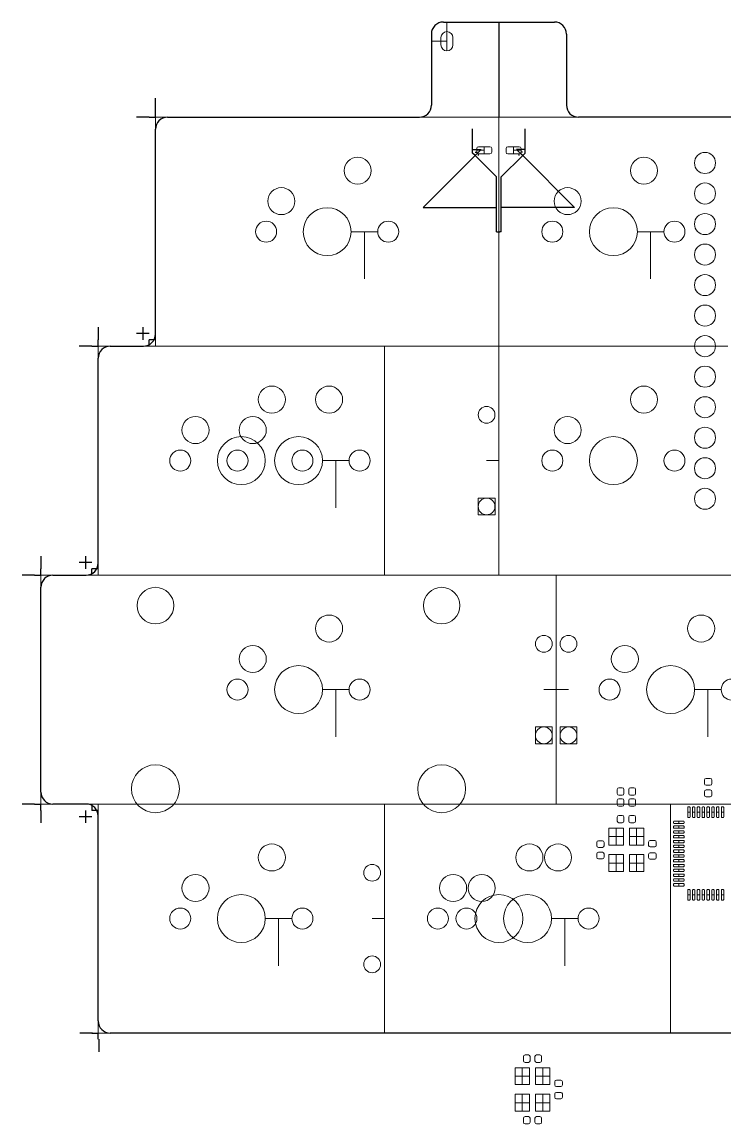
# Model space of a CAD drawing. Header units: millimetres. Extents: x -25 to 137, y -84 to 17.
# Drawn here: x -25.4 to 33.1, y -74.2 to 17.4 of the extents above; entities that cross this region are included whole.
import ezdxf

# ---------------------------------------------------------------- set-up
doc = ezdxf.new("R2010")
doc.units = ezdxf.units.MM
doc.layers.add('coponent footprints', color=7, linetype='Continuous', lineweight=5, true_color=0x000000)
doc.layers.add('edge cuts', color=2, linetype='Continuous', lineweight=25, true_color=0xffff00)
doc.layers.add('helplines', color=4, linetype='Continuous', true_color=0x00ffff)

msp = doc.modelspace()

# ---------------------------------------------------------------- linework, layer by layer
at = {"layer": 'coponent footprints'}
for p, q in [((9.967, 16.645), (9.967, 17.442)), ((9.967, 15.045), (9.967, 16.645)), ((9.967, 16.645), (9.967, 16.645)), ((9.467, 15.845), (8.67, 15.845)), ((9.467, 15.545), (9.467, 16.145)), ((9.467, 15.845), (9.967, 15.845)), ((10.467, 15.545), (10.467, 16.145)), ((9.967, 15.045), (9.967, 15.045)), ((-14.287, -9.525), (-14.287, 9.525)), ((33.338, 9.525), (-14.287, 9.525)), ((14.287, -9.525), (14.287, 9.525)), ((12.445, 6.622), (12.445, 6.922)), ((12.445, 6.772), (13.07, 6.772)), ((12.595, 7.072), (13.545, 7.072)), ((12.595, 6.472), (13.545, 6.472)), ((13.07, 6.472), (13.07, 7.072)), ((13.695, 6.622), (13.695, 6.922)), ((14.88, 6.622), (14.88, 6.922)), ((15.98, 7.072), (15.03, 7.072)), ((15.98, 6.472), (15.03, 6.472)), ((15.505, 6.472), (15.505, 7.072)), ((16.13, 6.772), (15.505, 6.772)), ((16.13, 6.622), (16.13, 6.922)), ((4.205, 0), (1.994, 0)), ((3.099, 0), (3.099, -3.933)), ((28.018, 0), (25.806, 0)), ((26.912, 0), (26.912, -3.933)), ((-19.05, -28.575), (-19.05, -9.525)), ((-19.05, -28.575), (-19.05, -9.525)), ((-19.05, -9.525), (33.338, -9.525)), ((-19.05, -9.525), (4.763, -9.525)), ((4.763, -28.575), (4.763, -9.525)), ((14.287, -9.525), (14.287, -28.575)), ((1.824, -19.05), (-0.387, -19.05)), ((0.718, -19.05), (0.718, -22.983)), ((13.264, -19.05), (14.287, -19.05)), ((12.566, -22.161), (12.566, -23.558)), ((12.566, -22.161), (13.963, -22.161)), ((13.963, -22.161), (13.963, -23.558)), ((12.566, -23.558), (13.963, -23.558)), ((-23.812, -28.575), (-23.812, -47.625)), ((-23.812, -28.575), (38.1, -28.575)), ((-19.05, -28.575), (4.763, -28.575)), ((19.05, -47.625), (19.05, -28.575)), ((1.824, -38.1), (-0.387, -38.1)), ((0.718, -38.1), (0.718, -42.033)), ((18.027, -38.1), (19.05, -38.1)), ((19.05, -38.1), (20.074, -38.1)), ((32.78, -38.1), (30.569, -38.1)), ((31.674, -38.1), (31.674, -42.033)), ((18.725, -41.211), (17.328, -41.211)), ((17.328, -42.608), (17.328, -41.211)), ((18.725, -42.608), (18.725, -41.211)), ((20.772, -41.211), (19.375, -41.211)), ((19.375, -42.608), (19.375, -41.211)), ((20.772, -42.608), (20.772, -41.211)), ((18.725, -42.608), (17.328, -42.608)), ((20.772, -42.608), (19.375, -42.608)), ((31.385, -45.915), (31.385, -45.635)), ((31.525, -45.495), (31.865, -45.495)), ((32.005, -45.915), (32.005, -45.635)), ((24.134, -46.745), (24.134, -46.405)), ((24.134, -46.745), (24.134, -46.405)), ((24.554, -46.265), (24.274, -46.265)), ((24.554, -46.265), (24.274, -46.265)), ((24.694, -46.745), (24.694, -46.405)), ((24.694, -46.745), (24.694, -46.405)), ((25.094, -46.405), (25.094, -46.745)), ((25.094, -46.405), (25.094, -46.745)), ((25.234, -46.265), (25.514, -46.265)), ((25.234, -46.265), (25.514, -46.265)), ((25.654, -46.405), (25.654, -46.745)), ((25.654, -46.405), (25.654, -46.745)), ((31.385, -46.595), (31.385, -46.875)), ((31.525, -46.055), (31.865, -46.055)), ((31.865, -46.455), (31.525, -46.455)), ((32.005, -46.595), (32.005, -46.875)), ((-23.812, -47.625), (38.1, -47.625)), ((-19.05, -66.675), (-19.05, -47.625)), ((4.763, -66.675), (4.763, -47.625)), ((4.763, -47.625), (23.813, -47.625)), ((4.763, -66.675), (4.763, -47.625)), ((4.763, -47.625), (23.813, -47.625)), ((4.763, -66.675), (4.763, -47.625)), ((24.134, -47.665), (24.134, -47.325)), ((24.554, -46.885), (24.274, -46.885)), ((24.554, -46.885), (24.274, -46.885)), ((24.554, -47.185), (24.274, -47.185)), ((24.694, -47.665), (24.694, -47.325)), ((25.094, -47.325), (25.094, -47.665)), ((25.234, -46.885), (25.514, -46.885)), ((25.234, -46.885), (25.514, -46.885)), ((25.234, -47.185), (25.514, -47.185)), ((25.654, -47.325), (25.654, -47.665)), ((28.575, -66.675), (28.575, -47.625)), ((31.865, -47.015), (31.525, -47.015)), ((24.554, -47.805), (24.274, -47.805)), ((24.554, -48.565), (24.274, -48.565)), ((25.234, -47.805), (25.514, -47.805)), ((25.234, -48.565), (25.514, -48.565)), ((29.995, -47.92), (29.995, -48.695)), ((30.195, -48.307), (29.995, -48.307)), ((30.145, -47.87), (30.045, -47.87)), ((30.195, -47.92), (30.195, -48.695)), ((30.395, -47.92), (30.395, -48.695)), ((30.595, -48.307), (30.395, -48.307)), ((30.545, -47.87), (30.445, -47.87)), ((30.595, -47.92), (30.595, -48.695)), ((30.795, -47.92), (30.795, -48.695)), ((30.995, -48.307), (30.795, -48.307)), ((30.945, -47.87), (30.845, -47.87)), ((30.995, -47.92), (30.995, -48.695)), ((31.195, -47.92), (31.195, -48.695)), ((31.395, -48.307), (31.195, -48.307)), ((31.345, -47.87), (31.245, -47.87)), ((31.395, -47.92), (31.395, -48.695)), ((31.595, -47.92), (31.595, -48.695)), ((31.795, -48.307), (31.595, -48.307)), ((31.745, -47.87), (31.645, -47.87)), ((31.795, -47.92), (31.795, -48.695)), ((31.995, -47.92), (31.995, -48.695)), ((32.195, -48.307), (31.995, -48.307)), ((32.145, -47.87), (32.045, -47.87)), ((32.195, -47.92), (32.195, -48.695)), ((32.395, -47.92), (32.395, -48.695)), ((32.595, -48.307), (32.395, -48.307)), ((32.545, -47.87), (32.445, -47.87)), ((32.595, -47.92), (32.595, -48.695)), ((32.795, -47.92), (32.795, -48.695)), ((32.995, -48.307), (32.795, -48.307)), ((32.945, -47.87), (32.845, -47.87)), ((32.995, -47.92), (32.995, -48.695)), ((24.134, -49.045), (24.134, -48.705)), ((24.554, -49.185), (24.274, -49.185)), ((24.694, -49.045), (24.694, -48.705)), ((25.094, -48.705), (25.094, -49.045)), ((25.234, -49.185), (25.514, -49.185)), ((25.654, -48.705), (25.654, -49.045)), ((28.82, -49.095), (28.82, -49.195)), ((28.82, -49.495), (28.82, -49.595)), ((28.87, -49.045), (29.645, -49.045)), ((28.87, -49.245), (29.645, -49.245)), ((28.87, -49.445), (29.645, -49.445)), ((29.257, -49.045), (29.257, -49.245)), ((29.257, -49.445), (29.257, -49.645)), ((29.695, -49.095), (29.695, -49.195)), ((29.695, -49.495), (29.695, -49.595)), ((30.145, -48.745), (30.045, -48.745)), ((30.545, -48.745), (30.445, -48.745)), ((30.945, -48.745), (30.845, -48.745)), ((31.345, -48.745), (31.245, -48.745)), ((31.745, -48.745), (31.645, -48.745)), ((32.145, -48.745), (32.045, -48.745)), ((32.545, -48.745), (32.445, -48.745)), ((32.945, -48.745), (32.845, -48.745)), ((23.444, -51.035), (23.444, -49.635)), ((23.444, -49.635), (24.644, -49.635)), ((23.444, -50.335), (24.644, -50.335)), ((24.044, -51.035), (24.044, -49.635)), ((24.644, -51.035), (24.644, -49.635)), ((25.144, -51.035), (25.144, -49.635)), ((25.144, -49.635), (26.344, -49.635)), ((25.144, -50.335), (26.344, -50.335)), ((25.744, -51.035), (25.744, -49.635)), ((26.344, -51.035), (26.344, -49.635)), ((28.82, -49.895), (28.82, -49.995)), ((28.82, -50.295), (28.82, -50.395)), ((28.87, -49.645), (29.645, -49.645)), ((28.87, -49.845), (29.645, -49.845)), ((28.87, -50.045), (29.645, -50.045)), ((28.87, -50.245), (29.645, -50.245)), ((29.257, -49.845), (29.257, -50.045)), ((29.257, -50.245), (29.257, -50.445)), ((29.695, -49.895), (29.695, -49.995)), ((29.695, -50.295), (29.695, -50.395)), ((22.424, -51.095), (22.424, -50.815)), ((22.564, -50.675), (22.904, -50.675)), ((22.564, -51.235), (22.904, -51.235)), ((23.044, -51.095), (23.044, -50.815)), ((23.444, -51.035), (24.644, -51.035)), ((25.144, -51.035), (26.344, -51.035)), ((26.744, -50.79), (26.744, -51.06)), ((27.249, -50.655), (26.879, -50.655)), ((27.249, -51.195), (26.879, -51.195)), ((27.384, -50.79), (27.384, -51.06)), ((28.82, -50.695), (28.82, -50.795)), ((28.82, -51.095), (28.82, -51.195)), ((28.87, -50.445), (29.645, -50.445)), ((28.87, -50.645), (29.645, -50.645)), ((28.87, -50.845), (29.645, -50.845)), ((28.87, -51.045), (29.645, -51.045)), ((28.87, -51.245), (29.645, -51.245)), ((29.257, -50.645), (29.257, -50.845)), ((29.257, -51.045), (29.257, -51.245)), ((29.695, -50.695), (29.695, -50.795)), ((29.695, -51.095), (29.695, -51.195)), ((22.424, -51.775), (22.424, -52.055)), ((22.904, -51.635), (22.564, -51.635)), ((22.904, -52.195), (22.564, -52.195)), ((23.044, -51.775), (23.044, -52.055)), ((23.444, -53.235), (23.444, -51.835)), ((23.444, -51.835), (24.644, -51.835)), ((24.044, -53.235), (24.044, -51.835)), ((24.644, -53.235), (24.644, -51.835)), ((25.144, -53.235), (25.144, -51.835)), ((25.144, -51.835), (26.344, -51.835)), ((25.744, -53.235), (25.744, -51.835)), ((26.344, -53.235), (26.344, -51.835)), ((26.744, -52.08), (26.744, -51.81)), ((26.879, -51.675), (27.249, -51.675)), ((26.879, -52.215), (27.249, -52.215)), ((27.384, -52.08), (27.384, -51.81)), ((28.82, -51.495), (28.82, -51.595)), ((28.82, -51.895), (28.82, -51.995)), ((28.87, -51.445), (29.645, -51.445)), ((28.87, -51.645), (29.645, -51.645)), ((28.87, -51.845), (29.645, -51.845)), ((28.87, -52.045), (29.645, -52.045)), ((28.87, -52.245), (29.645, -52.245)), ((29.257, -51.445), (29.257, -51.645)), ((29.257, -51.845), (29.257, -52.045)), ((29.257, -52.245), (29.257, -52.445)), ((29.695, -51.495), (29.695, -51.595)), ((29.695, -51.895), (29.695, -51.995)), ((23.444, -52.535), (24.644, -52.535)), ((25.144, -52.535), (26.344, -52.535)), ((28.82, -52.295), (28.82, -52.395)), ((28.82, -52.695), (28.82, -52.795)), ((28.82, -53.095), (28.82, -53.195)), ((28.87, -52.445), (29.645, -52.445)), ((28.87, -52.645), (29.645, -52.645)), ((28.87, -52.845), (29.645, -52.845)), ((28.87, -53.045), (29.645, -53.045)), ((29.257, -52.645), (29.257, -52.845)), ((29.257, -53.045), (29.257, -53.245)), ((29.695, -52.295), (29.695, -52.395)), ((29.695, -52.695), (29.695, -52.795)), ((29.695, -53.095), (29.695, -53.195)), ((23.444, -53.235), (24.644, -53.235)), ((25.144, -53.235), (26.344, -53.235)), ((28.82, -53.495), (28.82, -53.595)), ((28.82, -53.895), (28.82, -53.995)), ((28.87, -53.245), (29.645, -53.245)), ((28.87, -53.445), (29.645, -53.445)), ((28.87, -53.645), (29.645, -53.645)), ((28.87, -53.845), (29.645, -53.845)), ((28.87, -54.045), (29.645, -54.045)), ((29.257, -53.845), (29.257, -54.045)), ((29.257, -53.445), (29.257, -53.645)), ((29.695, -53.495), (29.695, -53.595)), ((29.695, -53.895), (29.695, -53.995)), ((28.82, -54.295), (28.82, -54.395)), ((28.87, -54.245), (29.645, -54.245)), ((28.87, -54.445), (29.645, -54.445)), ((29.257, -54.245), (29.257, -54.445)), ((29.695, -54.295), (29.695, -54.395)), ((29.995, -55.57), (29.995, -54.795)), ((30.045, -54.745), (30.145, -54.745)), ((30.195, -55.57), (30.195, -54.795)), ((30.395, -55.57), (30.395, -54.795)), ((30.445, -54.745), (30.545, -54.745)), ((30.595, -55.57), (30.595, -54.795)), ((30.795, -55.57), (30.795, -54.795)), ((30.845, -54.745), (30.945, -54.745)), ((30.995, -55.57), (30.995, -54.795)), ((31.195, -55.57), (31.195, -54.795)), ((31.245, -54.745), (31.345, -54.745)), ((31.395, -55.57), (31.395, -54.795)), ((31.595, -55.57), (31.595, -54.795)), ((31.645, -54.745), (31.745, -54.745)), ((31.795, -55.57), (31.795, -54.795)), ((31.995, -55.57), (31.995, -54.795)), ((32.045, -54.745), (32.145, -54.745)), ((32.195, -55.57), (32.195, -54.795)), ((32.395, -55.57), (32.395, -54.795)), ((32.445, -54.745), (32.545, -54.745)), ((32.595, -55.57), (32.595, -54.795)), ((32.795, -55.57), (32.795, -54.795)), ((32.845, -54.745), (32.945, -54.745)), ((32.995, -55.57), (32.995, -54.795)), ((29.995, -55.182), (30.195, -55.182)), ((30.045, -55.62), (30.145, -55.62)), ((30.395, -55.182), (30.595, -55.182)), ((30.445, -55.62), (30.545, -55.62)), ((30.795, -55.182), (30.995, -55.182)), ((30.845, -55.62), (30.945, -55.62)), ((31.195, -55.182), (31.395, -55.182)), ((31.245, -55.62), (31.345, -55.62)), ((31.595, -55.182), (31.795, -55.182)), ((31.645, -55.62), (31.745, -55.62)), ((31.995, -55.182), (32.195, -55.182)), ((32.045, -55.62), (32.145, -55.62)), ((32.395, -55.182), (32.595, -55.182)), ((32.445, -55.62), (32.545, -55.62)), ((32.795, -55.182), (32.995, -55.182)), ((32.845, -55.62), (32.945, -55.62)), ((-2.939, -57.15), (-5.15, -57.15)), ((-4.044, -57.15), (-4.044, -61.083)), ((3.739, -57.15), (4.763, -57.15)), ((20.874, -57.15), (18.663, -57.15)), ((19.768, -57.15), (19.768, -61.083)), ((-19.05, -66.675), (4.763, -66.675)), ((4.763, -66.675), (36.44, -66.675)), ((4.763, -66.675), (23.813, -66.675)), ((4.763, -66.675), (23.813, -66.675)), ((16.325, -68.983), (16.325, -68.643)), ((16.745, -68.503), (16.465, -68.503)), ((16.885, -68.983), (16.885, -68.643)), ((17.285, -68.643), (17.285, -68.983)), ((17.425, -68.503), (17.705, -68.503)), ((17.845, -68.643), (17.845, -68.983)), ((15.635, -70.973), (15.635, -69.573)), ((15.635, -69.573), (16.835, -69.573)), ((16.235, -70.973), (16.235, -69.573)), ((16.745, -69.123), (16.465, -69.123)), ((16.835, -70.973), (16.835, -69.573)), ((17.335, -70.973), (17.335, -69.573)), ((17.335, -69.573), (18.535, -69.573)), ((17.425, -69.123), (17.705, -69.123)), ((17.935, -70.973), (17.935, -69.573)), ((18.535, -70.973), (18.535, -69.573)), ((15.635, -70.273), (16.835, -70.273)), ((17.335, -70.273), (18.535, -70.273)), ((19.44, -70.593), (19.07, -70.593)), ((15.635, -70.973), (16.835, -70.973)), ((17.335, -70.973), (18.535, -70.973)), ((18.935, -70.728), (18.935, -70.998)), ((19.44, -71.133), (19.07, -71.133)), ((19.575, -70.728), (19.575, -70.998)), ((15.635, -73.173), (15.635, -71.773)), ((15.635, -71.773), (16.835, -71.773)), ((16.235, -73.173), (16.235, -71.773)), ((16.835, -73.173), (16.835, -71.773)), ((17.335, -73.173), (17.335, -71.773)), ((17.335, -71.773), (18.535, -71.773)), ((17.935, -73.173), (17.935, -71.773)), ((18.535, -73.173), (18.535, -71.773)), ((18.935, -72.018), (18.935, -71.748)), ((19.07, -71.613), (19.44, -71.613)), ((19.07, -72.153), (19.44, -72.153)), ((19.575, -72.018), (19.575, -71.748)), ((15.635, -72.473), (16.835, -72.473)), ((15.635, -73.173), (16.835, -73.173)), ((17.335, -72.473), (18.535, -72.473)), ((17.335, -73.173), (18.535, -73.173)), ((16.325, -74.103), (16.325, -73.763)), ((16.745, -73.623), (16.465, -73.623)), ((16.745, -74.243), (16.465, -74.243)), ((16.885, -74.103), (16.885, -73.763)), ((17.285, -73.763), (17.285, -74.103)), ((17.425, -73.623), (17.705, -73.623)), ((17.425, -74.243), (17.705, -74.243)), ((17.845, -73.763), (17.845, -74.103))]:
    msp.add_line(p, q, dxfattribs=at)
for centre, radius in [((31.433, 5.715), 0.876), ((2.54, 5.08), 1.125), ((26.352, 5.08), 1.125), ((31.433, 3.175), 0.876), ((-3.81, 2.54), 1.125), ((20.003, 2.54), 1.125), ((0, 0), 1.994), ((23.813, 0), 1.994), ((31.433, 0.635), 0.876), ((-5.08, 0), 0.875), ((5.08, 0), 0.875), ((18.733, 0), 0.875), ((28.893, 0), 0.875), ((31.433, -1.905), 0.876), ((31.433, -4.445), 0.876), ((31.433, -6.985), 0.876), ((31.433, -9.525), 0.876), ((31.433, -12.065), 0.876), ((-4.604, -13.97), 1.125), ((0.159, -13.97), 1.125), ((26.352, -13.97), 1.125), ((31.433, -14.605), 0.876), ((13.264, -15.24), 0.698), ((-10.954, -16.51), 1.125), ((-6.191, -16.51), 1.125), ((20.003, -16.51), 1.125), ((31.433, -17.145), 0.876), ((-7.144, -19.05), 1.994), ((-2.381, -19.05), 1.994), ((23.813, -19.05), 1.994), ((-12.224, -19.05), 0.875), ((-7.461, -19.05), 0.875), ((-2.064, -19.05), 0.875), ((2.699, -19.05), 0.875), ((18.733, -19.05), 0.875), ((28.893, -19.05), 0.875), ((31.433, -19.685), 0.876), ((31.433, -22.225), 0.876), ((13.264, -22.86), 0.698), ((-14.287, -31.115), 1.524), ((9.525, -31.115), 1.524), ((0.159, -33.02), 1.125), ((31.115, -33.02), 1.125), ((18.027, -34.29), 0.698), ((20.074, -34.29), 0.698), ((-6.191, -35.56), 1.125), ((24.765, -35.56), 1.125), ((-2.381, -38.1), 1.994), ((28.575, -38.1), 1.994), ((-7.461, -38.1), 0.875), ((2.699, -38.1), 0.875), ((23.495, -38.1), 0.875), ((33.655, -38.1), 0.875), ((18.027, -41.91), 0.698), ((20.074, -41.91), 0.698), ((-14.287, -46.355), 1.994), ((9.525, -46.355), 1.994), ((-4.604, -52.07), 1.125), ((16.828, -52.07), 1.125), ((19.209, -52.07), 1.125), ((3.739, -53.34), 0.698), ((-10.954, -54.61), 1.125), ((10.478, -54.61), 1.125), ((12.859, -54.61), 1.125), ((-7.144, -57.15), 1.994), ((14.287, -57.15), 1.994), ((16.669, -57.15), 1.994), ((-12.224, -57.15), 0.875), ((-2.064, -57.15), 0.875), ((9.208, -57.15), 0.875), ((11.589, -57.15), 0.875), ((21.749, -57.15), 0.875), ((3.739, -60.96), 0.698)]:
    msp.add_circle(centre, radius, dxfattribs=at)
for centre, radius, start, end in [((9.967, 16.145), 0.5, 90, 180), ((9.967, 16.145), 0.5, 0, 90), ((9.967, 15.545), 0.5, 180, 270), ((9.967, 15.545), 0.5, 270, 0), ((12.595, 6.922), 0.15, 90, 180), ((12.595, 6.622), 0.15, 180, 270), ((13.545, 6.922), 0.15, 0, 90), ((13.545, 6.622), 0.15, 270, 0), ((15.03, 6.922), 0.15, 90, 180), ((15.03, 6.622), 0.15, 180, 270), ((15.98, 6.922), 0.15, 0, 90), ((15.98, 6.622), 0.15, 270, 0), ((31.525, -45.635), 0.14, 90, 180), ((31.865, -45.635), 0.14, 0, 90), ((24.274, -46.405), 0.14, 90, 180), ((24.274, -46.405), 0.14, 90, 180), ((24.274, -46.745), 0.14, 180, 270), ((24.274, -46.745), 0.14, 180, 270), ((24.554, -46.405), 0.14, 0, 90), ((24.554, -46.405), 0.14, 0, 90), ((24.554, -46.745), 0.14, 270, 0), ((24.554, -46.745), 0.14, 270, 0), ((25.234, -46.405), 0.14, 90, 180), ((25.234, -46.405), 0.14, 90, 180), ((25.234, -46.745), 0.14, 180, 270), ((25.234, -46.745), 0.14, 180, 270), ((25.514, -46.405), 0.14, 0, 90), ((25.514, -46.405), 0.14, 0, 90), ((25.514, -46.745), 0.14, 270, 0), ((25.514, -46.745), 0.14, 270, 0), ((31.525, -45.915), 0.14, 180, 270), ((31.525, -46.595), 0.14, 90, 180), ((31.865, -45.915), 0.14, 270, 0), ((31.865, -46.595), 0.14, 0, 90), ((24.274, -47.325), 0.14, 90, 180), ((24.274, -47.665), 0.14, 180, 270), ((24.554, -47.325), 0.14, 0, 90), ((24.554, -47.665), 0.14, 270, 0), ((25.234, -47.325), 0.14, 90, 180), ((25.234, -47.665), 0.14, 180, 270), ((25.514, -47.325), 0.14, 0, 90), ((25.514, -47.665), 0.14, 270, 0), ((31.525, -46.875), 0.14, 180, 270), ((31.865, -46.875), 0.14, 270, 0), ((24.274, -48.705), 0.14, 90, 180), ((24.554, -48.705), 0.14, 0, 90), ((25.234, -48.705), 0.14, 90, 180), ((25.514, -48.705), 0.14, 0, 90), ((30.045, -47.92), 0.05, 90, 180), ((30.145, -47.92), 0.05, 0, 90), ((30.445, -47.92), 0.05, 90, 180), ((30.545, -47.92), 0.05, 0, 90), ((30.845, -47.92), 0.05, 90, 180), ((30.945, -47.92), 0.05, 0, 90), ((31.245, -47.92), 0.05, 90, 180), ((31.345, -47.92), 0.05, 0, 90), ((31.645, -47.92), 0.05, 90, 180), ((31.745, -47.92), 0.05, 0, 90), ((32.045, -47.92), 0.05, 90, 180), ((32.145, -47.92), 0.05, 0, 90), ((32.445, -47.92), 0.05, 90, 180), ((32.545, -47.92), 0.05, 0, 90), ((32.845, -47.92), 0.05, 90, 180), ((32.945, -47.92), 0.05, 0, 90), ((24.274, -49.045), 0.14, 180, 270), ((24.554, -49.045), 0.14, 270, 0), ((25.234, -49.045), 0.14, 180, 270), ((25.514, -49.045), 0.14, 270, 0), ((28.87, -49.095), 0.05, 90, 180), ((28.87, -49.195), 0.05, 180, 270), ((28.87, -49.495), 0.05, 90, 180), ((29.645, -49.095), 0.05, 0, 90), ((29.645, -49.195), 0.05, 270, 0), ((29.645, -49.495), 0.05, 0, 90), ((30.045, -48.695), 0.05, 180, 270), ((30.145, -48.695), 0.05, 270, 0), ((30.445, -48.695), 0.05, 180, 270), ((30.545, -48.695), 0.05, 270, 0), ((30.845, -48.695), 0.05, 180, 270), ((30.945, -48.695), 0.05, 270, 0), ((31.245, -48.695), 0.05, 180, 270), ((31.345, -48.695), 0.05, 270, 0), ((31.645, -48.695), 0.05, 180, 270), ((31.745, -48.695), 0.05, 270, 0), ((32.045, -48.695), 0.05, 180, 270), ((32.145, -48.695), 0.05, 270, 0), ((32.445, -48.695), 0.05, 180, 270), ((32.545, -48.695), 0.05, 270, 0), ((32.845, -48.695), 0.05, 180, 270), ((32.945, -48.695), 0.05, 270, 0), ((28.87, -49.595), 0.05, 180, 270), ((28.87, -49.895), 0.05, 90, 180), ((28.87, -49.995), 0.05, 180, 270), ((28.87, -50.295), 0.05, 90, 180), ((28.87, -50.395), 0.05, 180, 270), ((29.645, -49.595), 0.05, 270, 0), ((29.645, -49.895), 0.05, 0, 90), ((29.645, -49.995), 0.05, 270, 0), ((29.645, -50.295), 0.05, 0, 90), ((29.645, -50.395), 0.05, 270, 0), ((22.564, -50.815), 0.14, 90, 180), ((22.564, -51.095), 0.14, 180, 270), ((22.904, -50.815), 0.14, 0, 90), ((22.904, -51.095), 0.14, 270, 0), ((26.879, -50.79), 0.135, 90, 180), ((26.879, -51.06), 0.135, 180, 270), ((27.249, -50.79), 0.135, 0, 90), ((27.249, -51.06), 0.135, 270, 0), ((28.87, -50.695), 0.05, 90, 180), ((28.87, -50.795), 0.05, 180, 270), ((28.87, -51.095), 0.05, 90, 180), ((28.87, -51.195), 0.05, 180, 270), ((29.645, -50.695), 0.05, 0, 90), ((29.645, -50.795), 0.05, 270, 0), ((29.645, -51.095), 0.05, 0, 90), ((29.645, -51.195), 0.05, 270, 0), ((22.564, -51.775), 0.14, 90, 180), ((22.564, -52.055), 0.14, 180, 270), ((22.904, -51.775), 0.14, 0, 90), ((22.904, -52.055), 0.14, 270, 0), ((26.879, -51.81), 0.135, 90, 180), ((26.879, -52.08), 0.135, 180, 270), ((27.249, -51.81), 0.135, 0, 90), ((27.249, -52.08), 0.135, 270, 0), ((28.87, -51.495), 0.05, 90, 180), ((28.87, -51.595), 0.05, 180, 270), ((28.87, -51.895), 0.05, 90, 180), ((28.87, -51.995), 0.05, 180, 270), ((28.87, -52.295), 0.05, 90, 180), ((29.645, -51.495), 0.05, 0, 90), ((29.645, -51.595), 0.05, 270, 0), ((29.645, -51.895), 0.05, 0, 90), ((29.645, -51.995), 0.05, 270, 0), ((29.645, -52.295), 0.05, 0, 90), ((28.87, -52.395), 0.05, 180, 270), ((28.87, -52.695), 0.05, 90, 180), ((28.87, -52.795), 0.05, 180, 270), ((28.87, -53.095), 0.05, 90, 180), ((29.645, -52.395), 0.05, 270, 0), ((29.645, -52.695), 0.05, 0, 90), ((29.645, -52.795), 0.05, 270, 0), ((29.645, -53.095), 0.05, 0, 90), ((28.87, -53.195), 0.05, 180, 270), ((28.87, -53.495), 0.05, 90, 180), ((28.87, -53.595), 0.05, 180, 270), ((28.87, -53.895), 0.05, 90, 180), ((28.87, -53.995), 0.05, 180, 270), ((29.645, -53.195), 0.05, 270, 0), ((29.645, -53.495), 0.05, 0, 90), ((29.645, -53.595), 0.05, 270, 0), ((29.645, -53.895), 0.05, 0, 90), ((29.645, -53.995), 0.05, 270, 0), ((28.87, -54.295), 0.05, 90, 180), ((28.87, -54.395), 0.05, 180, 270), ((29.645, -54.295), 0.05, 0, 90), ((29.645, -54.395), 0.05, 270, 0), ((30.045, -54.795), 0.05, 90, 180), ((30.145, -54.795), 0.05, 0, 90), ((30.445, -54.795), 0.05, 90, 180), ((30.545, -54.795), 0.05, 0, 90), ((30.845, -54.795), 0.05, 90, 180), ((30.945, -54.795), 0.05, 0, 90), ((31.245, -54.795), 0.05, 90, 180), ((31.345, -54.795), 0.05, 0, 90), ((31.645, -54.795), 0.05, 90, 180), ((31.745, -54.795), 0.05, 0, 90), ((32.045, -54.795), 0.05, 90, 180), ((32.145, -54.795), 0.05, 0, 90), ((32.445, -54.795), 0.05, 90, 180), ((32.545, -54.795), 0.05, 0, 90), ((32.845, -54.795), 0.05, 90, 180), ((32.945, -54.795), 0.05, 0, 90), ((30.045, -55.57), 0.05, 180, 270), ((30.145, -55.57), 0.05, 270, 0), ((30.445, -55.57), 0.05, 180, 270), ((30.545, -55.57), 0.05, 270, 0), ((30.845, -55.57), 0.05, 180, 270), ((30.945, -55.57), 0.05, 270, 0), ((31.245, -55.57), 0.05, 180, 270), ((31.345, -55.57), 0.05, 270, 0), ((31.645, -55.57), 0.05, 180, 270), ((31.745, -55.57), 0.05, 270, 0), ((32.045, -55.57), 0.05, 180, 270), ((32.145, -55.57), 0.05, 270, 0), ((32.445, -55.57), 0.05, 180, 270), ((32.545, -55.57), 0.05, 270, 0), ((32.845, -55.57), 0.05, 180, 270), ((32.945, -55.57), 0.05, 270, 0), ((16.465, -68.643), 0.14, 90, 180), ((16.745, -68.643), 0.14, 0, 90), ((17.425, -68.643), 0.14, 90, 180), ((17.705, -68.643), 0.14, 0, 90), ((16.465, -68.983), 0.14, 180, 270), ((16.745, -68.983), 0.14, 270, 0), ((17.425, -68.983), 0.14, 180, 270), ((17.705, -68.983), 0.14, 270, 0), ((19.07, -70.728), 0.135, 90, 180), ((19.44, -70.728), 0.135, 0, 90), ((19.07, -70.998), 0.135, 180, 270), ((19.44, -70.998), 0.135, 270, 0), ((19.07, -71.748), 0.135, 90, 180), ((19.07, -72.018), 0.135, 180, 270), ((19.44, -71.748), 0.135, 0, 90), ((19.44, -72.018), 0.135, 270, 0), ((16.465, -73.763), 0.14, 90, 180), ((16.465, -74.103), 0.14, 180, 270), ((16.745, -73.763), 0.14, 0, 90), ((16.745, -74.103), 0.14, 270, 0), ((17.425, -73.763), 0.14, 90, 180), ((17.425, -74.103), 0.14, 180, 270), ((17.705, -73.763), 0.14, 0, 90), ((17.705, -74.103), 0.14, 270, 0)]:
    msp.add_arc(centre, radius, start, end, dxfattribs=at)
at = {"layer": 'edge cuts'}
for p, q in [((9.67, 17.442), (18.905, 17.442)), ((14.287, 17.442), (14.287, 9.525)), ((8.67, 16.442), (8.67, 10.525)), ((19.905, 16.442), (19.905, 10.525)), ((-13.287, 9.525), (7.67, 9.525)), ((43.012, 9.525), (20.905, 9.525)), ((-14.287, -8.525), (-14.287, 8.525)), ((-18.05, -9.525), (-15.287, -9.525)), ((-19.05, -27.575), (-19.05, -10.525)), ((-22.812, -28.575), (-20.05, -28.575)), ((-23.812, -46.625), (-23.812, -29.575)), ((-20.05, -47.625), (-22.812, -47.625)), ((-19.05, -65.675), (-19.05, -48.625)), ((36.346, -66.675), (-18.05, -66.675))]:
    msp.add_line(p, q, dxfattribs=at)
for centre, start, end in [((9.67, 16.442), 90, 180), ((18.905, 16.442), 0, 90), ((7.67, 10.525), 270, 0), ((20.905, 10.525), 180, 270), ((-13.287, 8.525), 90, 180), ((-15.287, -8.525), 270, 0), ((-18.05, -10.525), 90, 180), ((-20.05, -27.575), 270, 0), ((-22.812, -29.575), 90, 180), ((-22.812, -46.625), 180, 270), ((-20.05, -48.625), 360, 90), ((-18.05, -65.675), 180, 270)]:
    msp.add_arc(centre, 1, start, end, dxfattribs=at)
at = {"layer": 'helplines'}
for p, q in [((-14.287, 10.05), (-14.287, 11.1)), ((-14.812, 9.525), (-15.862, 9.525)), ((-14.812, 9.525), (-14.287, 9.525)), ((-14.287, 9.525), (-14.287, 10.05)), ((12.101, 6.544), (12.101, 8.544)), ((16.474, 6.544), (16.474, 8.544)), ((12.101, 6.839), (12.812, 6.839)), ((12.101, 6.544), (12.101, 6.839)), ((12.309, 6.336), (12.101, 6.544)), ((12.309, 6.336), (12.812, 6.839)), ((12.309, 6.336), (12.399, 6.426)), ((12.318, 6.622), (12.445, 6.622)), ((12.399, 6.426), (12.489, 6.516)), ((12.595, 6.345), (12.595, 6.472)), ((16.474, 6.839), (15.763, 6.839)), ((16.266, 6.336), (15.763, 6.839)), ((15.98, 6.345), (15.98, 6.472)), ((16.176, 6.426), (16.086, 6.516)), ((16.257, 6.622), (16.13, 6.622)), ((16.266, 6.336), (16.176, 6.426)), ((16.266, 6.336), (16.474, 6.544)), ((16.474, 6.544), (16.474, 6.839)), ((7.994, 2.021), (12.309, 6.336)), ((12.309, 6.336), (14.097, 4.549)), ((16.266, 6.336), (14.478, 4.549)), ((20.581, 2.021), (16.266, 6.336)), ((14.097, 2.021), (14.097, 4.549)), ((14.097, 0), (14.097, 4.549)), ((14.478, 2.021), (14.478, 4.549)), ((14.478, 0), (14.478, 4.549)), ((7.994, 2.021), (14.097, 2.021)), ((20.581, 2.021), (14.478, 2.021)), ((14.097, 0), (14.224, 0)), ((14.224, 0), (14.351, 0)), ((14.478, 0), (14.351, 0)), ((-19.05, -7.95), (-19.05, -9)), ((-15.337, -7.95), (-15.337, -9)), ((-19.05, -9.525), (-19.05, -9)), ((-14.812, -8.475), (-15.862, -8.475)), ((-14.287, -9), (-14.812, -9)), ((-14.812, -9.525), (-14.812, -9)), ((-14.287, -9), (-14.812, -9)), ((-14.812, -9.525), (-14.812, -9)), ((-19.575, -9.525), (-20.625, -9.525)), ((-19.575, -9.525), (-19.05, -9.525)), ((-23.812, -27), (-23.812, -28.05)), ((-20.1, -27), (-20.1, -28.05)), ((-23.812, -28.575), (-23.812, -28.05)), ((-19.575, -27.525), (-20.625, -27.525)), ((-19.05, -28.05), (-19.575, -28.05)), ((-19.575, -28.575), (-19.575, -28.05)), ((-19.05, -28.05), (-19.575, -28.05)), ((-19.575, -28.575), (-19.575, -28.05)), ((-24.337, -28.575), (-25.387, -28.575)), ((-24.337, -28.575), (-23.812, -28.575)), ((-24.337, -47.625), (-25.387, -47.625)), ((-24.337, -47.625), (-23.812, -47.625)), ((-24.337, -47.625), (-23.812, -47.625)), ((-23.812, -48.15), (-23.812, -47.625)), ((-23.812, -48.15), (-23.812, -47.625)), ((-19.575, -47.625), (-19.575, -48.15)), ((-19.575, -47.625), (-19.575, -48.15)), ((-23.812, -48.15), (-23.812, -49.2)), ((-20.1, -48.15), (-20.1, -49.2)), ((-19.05, -48.15), (-19.575, -48.15)), ((-19.05, -48.15), (-19.575, -48.15)), ((-19.575, -48.675), (-20.625, -48.675)), ((-19.53, -66.675), (-20.58, -66.675)), ((-19.575, -66.675), (-19.05, -66.675)), ((-19.05, -67.2), (-19.05, -66.675)), ((-19.005, -67.2), (-19.005, -68.25))]:
    msp.add_line(p, q, dxfattribs=at)

doc.saveas('drawing.dxf')
